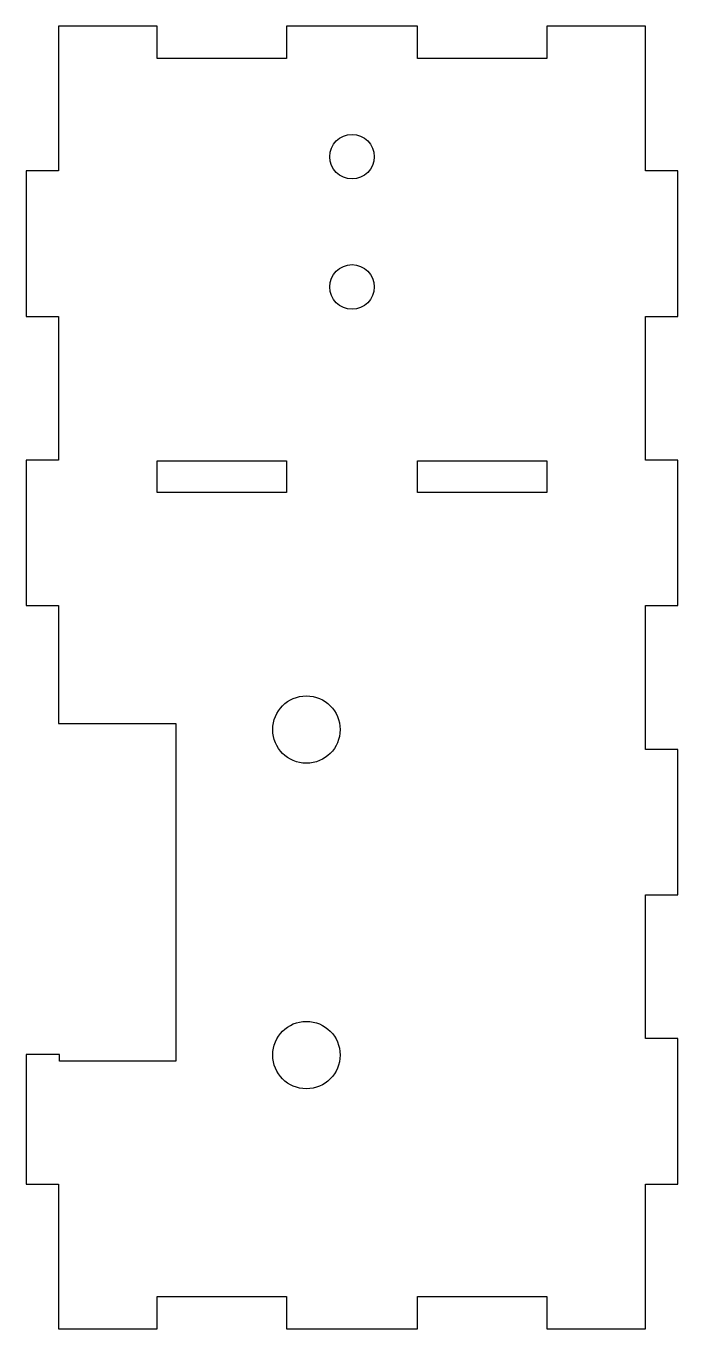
# Model space of a CAD drawing. Header units: millimetres. Extents: x 0 to 100, y 0 to 200.
import ezdxf

# ---------------------------------------------------------------- set-up
doc = ezdxf.new("R2010")
doc.units = ezdxf.units.MM
doc.layers.add('CUTOUTS', color=1, linetype='CONTINUOUS')
doc.layers.add('PERIMETER', color=5, linetype='CONTINUOUS')

msp = doc.modelspace()

# ---------------------------------------------------------------- linework, layer by layer
at = {"layer": 'CUTOUTS'}
for points in [[(20.08, 128.41), (20.08, 133.26), (39.92, 133.26), (39.92, 128.41)], [(60.08, 133.26), (79.92, 133.26), (79.92, 128.41), (60.08, 128.41)]]:
    msp.add_lwpolyline(points, close=True, dxfattribs=at)
for centre, radius in [((50, 180), 3.42), ((50, 160), 3.42), ((43, 92), 5.18), ((43, 42), 5.18)]:
    msp.add_circle(centre, radius, dxfattribs=at)
at = {"layer": 'PERIMETER'}
msp.add_lwpolyline([(100.08, 111.04), (100.08, 133.41), (95.08, 133.41), (95.08, 155.48), (100.08, 155.48), (100.08, 177.85), (95.08, 177.85), (95.08, 200.07), (79.92, 200.07), (79.92, 195.07), (60.08, 195.07), (60.08, 200.07), (39.92, 200.07), (39.92, 195.07), (20.08, 195.07), (20.08, 200.07), (4.92, 200.07), (4.92, 177.85), (-0.08, 177.85), (-0.08, 155.48), (4.92, 155.48), (4.92, 133.41), (-0.08, 133.41), (-0.08, 111.04), (4.92, 111.04), (4.92, 92.92), (22.93, 92.92), (22.93, 41.08), (5.08, 41.08), (5.08, 42.08), (-0.08, 42.08), (-0.08, 22.15), (4.92, 22.15), (4.92, -0.08), (20.08, -0.08), (20.08, 4.92), (39.92, 4.92), (39.92, -0.08), (60.08, -0.08), (60.08, 4.92), (79.92, 4.92), (79.92, -0.08), (95.08, -0.08), (95.08, 22.15), (100.08, 22.15), (100.08, 44.52), (95.08, 44.52), (95.08, 66.59), (100.08, 66.59), (100.08, 88.96), (95.08, 88.96), (95.08, 111.04)], close=True, dxfattribs=at)

doc.saveas('drawing.dxf')
